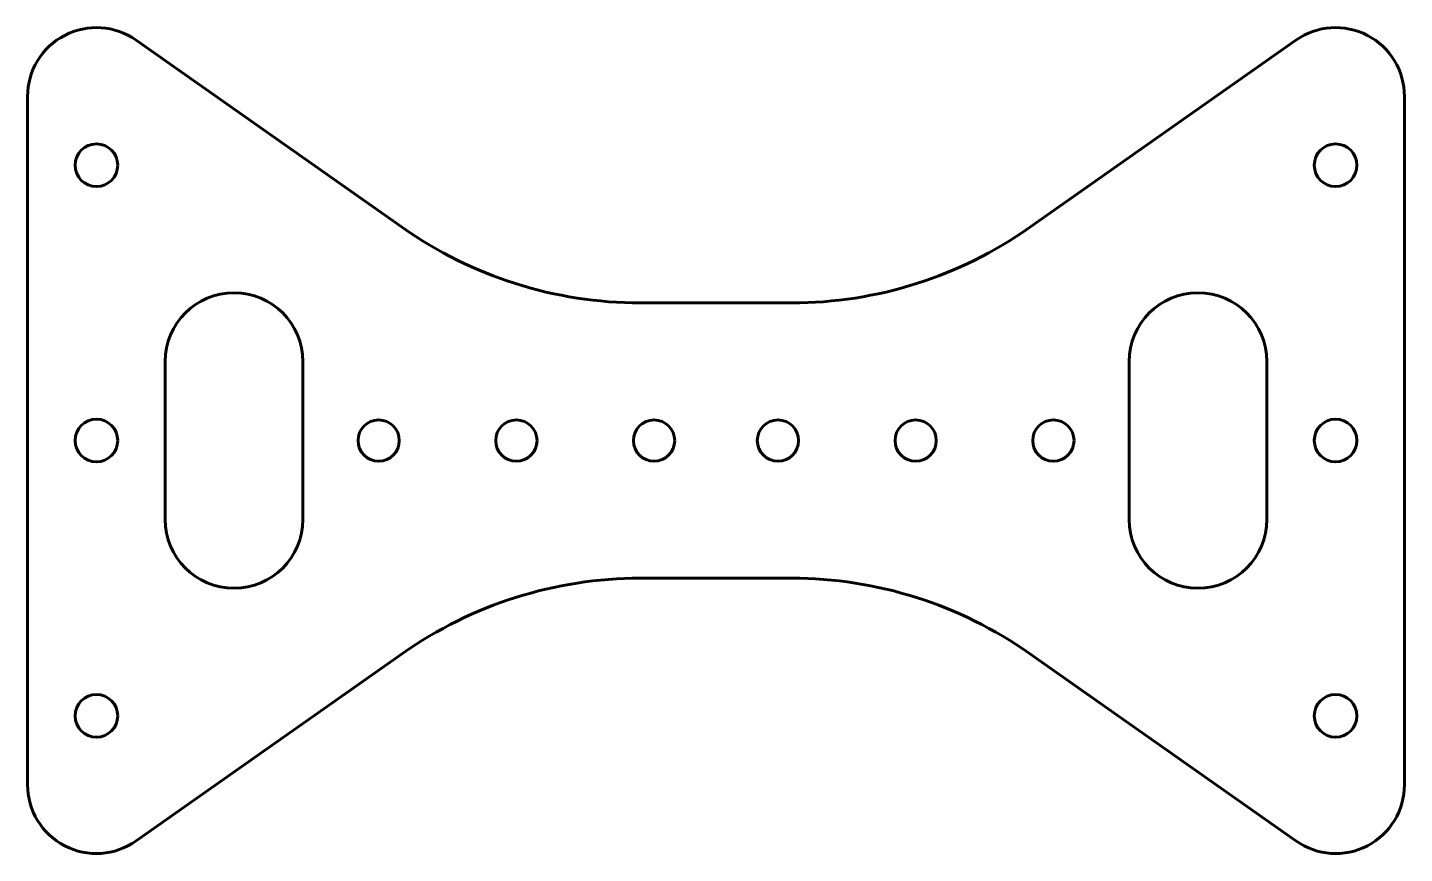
# Model space of a CAD drawing. Header units: inches. Extents: x 54 to 154, y 122 to 182.
import ezdxf

# ---------------------------------------------------------------- set-up
doc = ezdxf.new("R2010")
doc.units = ezdxf.units.IN
doc.linetypes.add('K5LT_BASIC', pattern=[0])

msp = doc.modelspace()

# ---------------------------------------------------------------- linework, layer by layer
at = {"color": 150, "linetype": 'K5LT_BASIC', "lineweight": 60, "true_color": 0x0080ff}
for p, q in [((81.06, 167.57), (61.71, 181.19)), ((145.95, 181.19), (126.6, 167.57)), ((53.83, 177.1), (53.83, 127.1)), ((153.83, 127.1), (153.83, 177.1)), ((109.33, 162.1), (98.33, 162.1)), ((63.83, 157.84), (63.83, 146.37)), ((73.83, 146.37), (73.83, 157.84)), ((133.83, 157.84), (133.83, 146.37)), ((143.83, 146.37), (143.83, 157.84)), ((98.33, 142.1), (109.33, 142.1)), ((61.71, 123.02), (81.06, 136.64)), ((126.6, 136.64), (145.95, 123.02))]:
    msp.add_line(p, q, dxfattribs=at)
for centre, radius in [((58.83, 172.1), 1.55), ((148.83, 172.1), 1.55), ((58.83, 152.1), 1.55), ((79.33, 152.1), 1.5), ((89.33, 152.1), 1.5), ((99.33, 152.1), 1.5), ((108.33, 152.1), 1.5), ((118.33, 152.1), 1.5), ((128.33, 152.1), 1.5), ((148.83, 152.1), 1.55), ((58.83, 132.1), 1.55), ((148.83, 132.1), 1.55)]:
    msp.add_circle(centre, radius, dxfattribs=at)
for centre, radius, start, end in [((58.83, 177.1), 5, 54.8618, 180), ((148.83, 177.1), 5, 0, 125.1382), ((98.33, 192.1), 30, 234.8618, 270), ((109.33, 192.1), 30, 270, 305.1382), ((68.83, 157.84), 5, 0, 180), ((138.83, 157.84), 5, 0, 180), ((68.83, 146.37), 5, 180, 0), ((138.83, 146.37), 5, 180, 0), ((98.33, 112.1), 30, 90, 125.1382), ((109.33, 112.1), 30, 54.8618, 90), ((58.83, 127.1), 5, 180, 305.1382), ((148.83, 127.1), 5, 234.8618, 0)]:
    msp.add_arc(centre, radius, start, end, dxfattribs=at)

doc.saveas('drawing.dxf')
